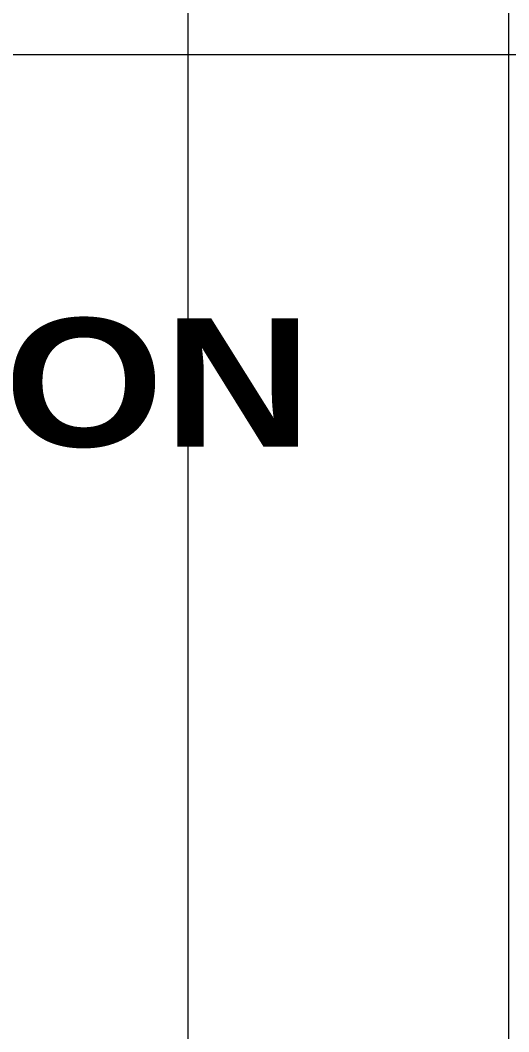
# Model space of a CAD drawing. Extents: x -57174 to 10055, y -18330 to 89882.
# Drawn here: x -31450 to -30993, y 71870 to 72817 of the extents above; entities that cross this region are included whole.
import ezdxf

# ---------------------------------------------------------------- set-up
doc = ezdxf.new("R2010")
doc.units = 0
doc.header["$LTSCALE"] = 50
doc.header["$MEASUREMENT"] = 0
for name, color, linetype in [('COLUMN', 8, 'CONTINUOUS'), ('SUPPLY', 6, 'CONTINUOUS'), ('WALL', 8, 'CONTINUOUS'), ('XREF-ARCH', 8, 'CONTINUOUS')]:
    doc.layers.add(name, color=color, linetype=linetype)
doc.styles.add('H St Bt', font='ariblk.ttf', dxfattribs={"height": 50})

# ---------------------------------------------------------------- blocks, each defined once
blk = doc.blocks.new('PLAN')
at = {"layer": 'WALL', "lineweight": 0}
blk.add_line((7937.5, 12438.41), (11900, 12438.41), dxfattribs=at)
at = {"layer": 'COLUMN', "linetype": 'Continuous', "insert": (8369, 12030.78), "char_height": 120, "width": 3168.9773, "attachment_point": 5, "style": 'H St Bt'}
blk.add_mtext('DOCUMENTATION\\PROOM', dxfattribs=at)

msp = doc.modelspace()

# ---------------------------------------------------------------- linework, layer by layer
at = {"layer": 'SUPPLY', "lineweight": 0, "elevation": 2902.1, "flags": 128}
msp.add_lwpolyline([(-31292.58, 70066.89), (-31292.58, 73442.39), (-30992.94, 73442.39), (-30992.94, 70066.89)], dxfattribs=at)

# ---------------------------------------------------------------- block references
at = {"layer": 'XREF-ARCH', "lineweight": 0}
msp.add_blockref('PLAN', (-40398.63, 60346.03), dxfattribs=at)

doc.saveas('drawing.dxf')
